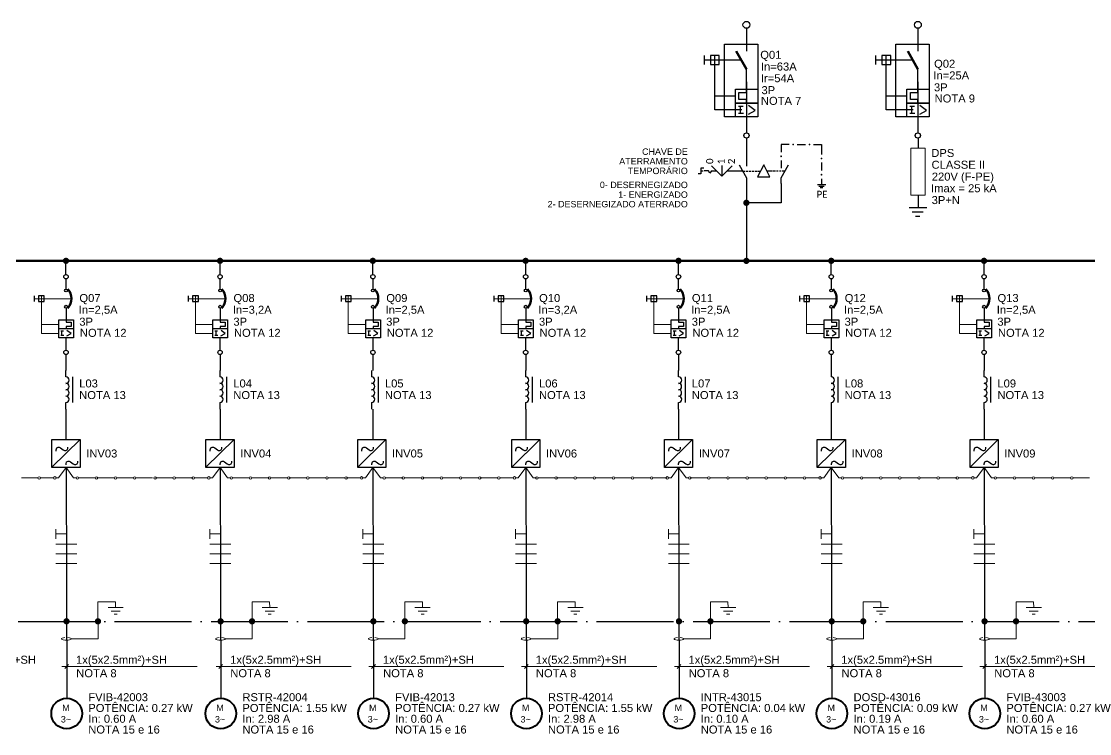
# Model space of a CAD drawing. Header units: inches. Extents: x 8060 to 14805, y -2003 to -1162.
# Drawn here: x 11125.8 to 11459.3, y -1697.2 to -1474.6 of the extents above; entities that cross this region are included whole.
import ezdxf
from ezdxf.enums import TextEntityAlignment as Align

# ---------------------------------------------------------------- set-up
doc = ezdxf.new("R2010")
doc.units = ezdxf.units.IN
doc.header["$MEASUREMENT"] = 0
doc.linetypes.add('ACAD_ISO04W100', pattern=[30, 24, -3, 0, -3])
for name, color, linetype in [('CABOS', 2, 'Continuous'), ('CAIXA DE IDENT.', 6, 'ACAD_ISO04W100'), ('COMPONENTES', 7, 'Continuous'), ('PDF2_AM_8', 7, 'Continuous'), ('PDF2_E-TXT20', 7, 'Continuous'), ('ROTAS', 7, 'Continuous'), ('TEXTO DES.', 2, 'Continuous')]:
    doc.layers.add(name, color=color, linetype=linetype)
doc.styles.add('PDF ArialMT', font='arial.ttf')
doc.styles.add('PDF Calibri', font='calibri.ttf')

# ---------------------------------------------------------------- blocks, each defined once
blk = doc.blocks.new('DISJ. CX. MOLDADA')
at = {"layer": 'COMPONENTES', "lineweight": 30}
for points in [[(6109.63, -961.07), (6109.63, -966.03), (6109.63, -968.14)], [(6096.45, -972.34), (6096.45, -969.58)], [(6108.15, -986.56), (6099.73, -986.56), (6099.73, -969.58)], [(6108.02, -970.94), (6096.45, -970.94)], [(6109.63, -984.4), (6109.63, -983.3), (6107.26, -983.3), (6107.26, -981.14), (6109.63, -981.14), (6109.63, -980.04), (6109.63, -973.77)], [(6109.63, -977.8), (6109.63, -993.76)], [(6106.16, -982.2), (6099.73, -982.2)], [(6107.13, -985.33), (6108.53, -985.33)], [(6107.73, -987.53), (6107.73, -985.33)], [(6110.18, -987.91), (6112.34, -986.73), (6110.23, -985.16)], [(6107.13, -987.53), (6108.66, -987.53)]]:
    blk.add_lwpolyline(points, dxfattribs=at)
for points in [[(6113.15, -988.72), (6102.69, -988.72), (6102.69, -966.03), (6113.15, -966.03)], [(6101.11, -969.58), (6098.35, -969.58), (6098.35, -972.34), (6101.11, -972.34)], [(6106.16, -980.04), (6113.15, -980.04), (6113.15, -984.4), (6106.16, -984.4)], [(6106.16, -984.4), (6113.15, -984.4), (6113.15, -988.72), (6106.16, -988.72)]]:
    blk.add_lwpolyline(points, close=True, dxfattribs=at)
at = {"layer": 'COMPONENTES', "lineweight": 50}
blk.add_lwpolyline([(6109.63, -973.77), (6106.41, -968.14)], dxfattribs=at)
at = {"layer": 'COMPONENTES', "lineweight": 30}
for centre, radius in [((6109.59, -959.94), 1.08), ((6109.59, -994.53), 0.826)]:
    blk.add_circle(centre, radius, dxfattribs=at)
blk = doc.blocks.new('DPS2')
at = {"layer": 'COMPONENTES', "lineweight": 9}
blk.add_lwpolyline([(5544.09, -957.59), (5548.58, -957.59), (5548.58, -972.28), (5544.09, -972.28)], close=True, dxfattribs=at)
at = {"layer": 'COMPONENTES', "lineweight": 30}
for points in [[(5546.34, -972.28), (5546.34, -976.16)], [(5549.13, -976.16), (5543.58, -976.16)], [(5547.99, -977.51), (5544.56, -977.51)], [(5546.93, -978.91), (5545.57, -978.91)]]:
    blk.add_lwpolyline(points, dxfattribs=at)
at = {"layer": 'ROTAS', "lineweight": 30}
blk.add_lwpolyline([(5546.34, -954.48), (5546.34, -957.59)], dxfattribs=at)
blk = doc.blocks.new('Chave de Aterramento')
at = {"layer": 'COMPONENTES'}
h = blk.add_hatch(color=256, dxfattribs=at)
h.dxf.hatch_style = 1
h.paths.add_polyline_path([(5431.9, -972.82, 1), (5433.88, -972.82, 1)])
at = {"layer": 'COMPONENTES', "lineweight": 30}
for p, q in [((5443.73, -959.57), (5443.73, -962)), ((5430.63, -960.92), (5432.89, -964.99)), ((5432.89, -964.99), (5432.89, -974.55))]:
    blk.add_line(p, q, dxfattribs=at)
at = {"layer": 'COMPONENTES'}
blk.add_line((5431.77, -962.97), (5426.74, -962.97), dxfattribs=at)
at = {"layer": 'COMPONENTES', "lineweight": 30}
for points in [[(5432.89, -952.6), (5432.89, -959.57), (5432.89, -961.37)], [(5446.23, -954.59), (5443.73, -954.59), (5443.73, -957.03)], [(5448.77, -954.59), (5451.31, -954.59)], [(5453.85, -954.59), (5456.34, -954.59), (5456.34, -956.54)], [(5456.34, -954.59), (5456.34, -957.68)], [(5456.34, -960.22), (5456.34, -962.76)], [(5419.62, -961.96), (5418.71, -961.96), (5418.71, -963.76), (5417.8, -963.76)], [(5418.71, -962.85), (5419.39, -962.85)], [(5421.95, -962.85), (5421.46, -963.55), (5421.02, -962.85), (5419.7, -962.85)], [(5421.93, -962.85), (5423.45, -962.85)], [(5428.44, -961.3), (5425.23, -964.46), (5421.97, -961.24)], [(5425.23, -961.13), (5425.23, -964.46)], [(5431.77, -962.95), (5432.51, -962.95)], [(5432.83, -962.95), (5433.44, -962.95)], [(5433.76, -962.95), (5434.37, -962.95)], [(5434.69, -962.95), (5435.32, -962.95)], [(5435.62, -962.95), (5436.38, -962.95)], [(5436.55, -962.95), (5437.31, -962.95)], [(5440.07, -962.95), (5439.3, -962.95)], [(5441, -962.95), (5440.24, -962.95)], [(5441.93, -962.95), (5441.29, -962.95)], [(5442.86, -962.95), (5442.25, -962.95)], [(5443.79, -962.95), (5443.18, -962.95)], [(5443.73, -966.78), (5443.73, -964.99), (5445.99, -960.92)], [(5444.85, -962.95), (5444.11, -962.95)], [(5443.73, -966.81), (5443.73, -972.8), (5432.89, -972.8)], [(5455.05, -967.06), (5457.66, -967.06)], [(5456.34, -965.3), (5456.34, -967.06)], [(5455.48, -967.57), (5457.21, -967.57)], [(5455.92, -968.08), (5456.79, -968.08)]]:
    blk.add_lwpolyline(points, dxfattribs=at)
blk.add_lwpolyline([(5436.4, -964.75), (5440.21, -964.75), (5438.31, -960.94)], close=True, dxfattribs=at)
at = {"layer": 'COMPONENTES', "lineweight": 0}
for centre in [(5447.5, -954.59), (5452.58, -954.59), (5443.73, -958.3), (5456.34, -958.95), (5456.34, -964.03)]:
    blk.add_circle(centre, 0.125, dxfattribs=at)
at = {"layer": 'COMPONENTES', "char_height": 2.2, "attachment_point": 4, "rotation": 90, "style": 'PDF Calibri'}
for s, insert in [('0', (5421.44, -960.69)), ('1', (5425.02, -960.79)), ('2', (5428.22, -960.75))]:
    blk.add_mtext(s, dxfattribs=dict(at, insert=insert))
at = {"layer": 'COMPONENTES', "insert": (5454.79, -970.16), "char_height": 2.2, "attachment_point": 4, "style": 'PDF Calibri'}
blk.add_mtext('PE', dxfattribs=at)
blk = doc.blocks.new('Indutância')
at = {"layer": 'COMPONENTES', "lineweight": 30}
for p, q in [((5383.17, -1082.37), (5383.17, -1080.38)), ((5383.17, -1092.39), (5383.17, -1090.37))]:
    blk.add_line(p, q, dxfattribs=at)
blk.add_lwpolyline([(5385.19, -1082.37), (5385.19, -1090.37)], dxfattribs=at)
blk.add_lwpolyline([(5383.12, -1088.36, 1), (5383.12, -1086.35, 1), (5383.12, -1084.34)], format="xyb", dxfattribs=at)
for centre in [(5383.12, -1083.36), (5383.12, -1089.35)]:
    blk.add_arc(centre, 1.01, 270, 90, dxfattribs=at)
blk = doc.blocks.new('Inversor')
at = {"layer": 'COMPONENTES', "lineweight": 30}
for points in [[(5353.2, -1116.54), (5344.42, -1125.13)], [(5345.71, -1120.12), (5345.71, -1119.72), (5345.92, -1119.1), (5346.33, -1118.89), (5346.73, -1118.89), (5347.13, -1119.1), (5347.96, -1119.72), (5348.36, -1119.93), (5348.76, -1119.93), (5349.18, -1119.72), (5349.37, -1119.31), (5349.37, -1118.89)], [(5348.82, -1124.46), (5348.82, -1124.06), (5349.01, -1123.44), (5349.44, -1123.25), (5349.84, -1123.25), (5350.24, -1123.44), (5351.07, -1124.06), (5351.47, -1124.27), (5351.87, -1124.27), (5352.27, -1124.06), (5352.49, -1123.65), (5352.49, -1123.25)]]:
    blk.add_lwpolyline(points, dxfattribs=at)
blk.add_lwpolyline([(5344.42, -1116.54), (5353.2, -1116.54), (5353.2, -1125.22), (5344.42, -1125.22)], close=True, dxfattribs=at)
blk = doc.blocks.new('disjuntor motor')
at = {"layer": 'COMPONENTES', "lineweight": 30}
for points in [[(5611.23, -947.57), (5611.23, -944.35)], [(5601.35, -951.42), (5601.35, -949.64)], [(5611.23, -953.5), (5611.23, -957.14), (5611.23, -957.86), (5612.8, -957.86), (5612.8, -959.25), (5611.23, -959.25), (5611.23, -959.97)], [(5613.52, -959.97), (5608.95, -959.97)], [(5609.56, -960.57), (5610.41, -960.57)], [(5609.92, -961.88), (5609.92, -960.57)], [(5611.42, -962.13), (5612.74, -961.41), (5611.47, -960.44)], [(5609.56, -961.88), (5610.49, -961.88)], [(5611.23, -966.66), (5611.23, -962.79)]]:
    blk.add_lwpolyline(points, dxfattribs=at)
at = {"layer": 'COMPONENTES', "lineweight": 15}
for points in [[(5612.93, -950.53), (5601.35, -950.53)], [(5608.95, -961.37), (5603.49, -961.37), (5603.49, -949.64)], [(5608.95, -958.55), (5603.49, -958.55)]]:
    blk.add_lwpolyline(points, dxfattribs=at)
at = {"layer": 'COMPONENTES', "lineweight": 30}
for points in [[(5604.4, -949.64), (5602.6, -949.64), (5602.6, -951.42), (5604.4, -951.42)], [(5613.52, -957.14), (5613.52, -962.79), (5608.95, -962.79), (5608.95, -957.14)]]:
    blk.add_lwpolyline(points, close=True, dxfattribs=at)
for centre, radius in [((5611.18, -943.64), 0.688), ((5611.18, -947.98), 0.434), ((5611.18, -953.02), 0.434), ((5611.18, -967.31), 0.688)]:
    blk.add_circle(centre, radius, dxfattribs=at)
at = {"layer": 'COMPONENTES', "lineweight": 50}
blk.add_arc((5608.43, -950.5), 4.43, 318.0432, 41.9568, dxfattribs=at)
blk = doc.blocks.new('ATERRAMENTO')
at = {"layer": 'ROTAS'}
h = blk.add_hatch(color=256, dxfattribs=at)
h.dxf.hatch_style = 1
h.paths.add_polyline_path([(6647.54, -699.87, 1), (6649.51, -699.87, 1)])
at = {"layer": 'PDF2_E-TXT20', "lineweight": 9}
blk.add_line((6640.17, -705.36), (6648.56, -705.36), dxfattribs=at)
for points in [[(6654.04, -695.59), (6654, -693.83), (6648.52, -693.83), (6648.56, -705.36)], [(6651.67, -695.59), (6656.44, -695.59)], [(6652.63, -696.65), (6655.48, -696.65)], [(6653.58, -697.68), (6654.53, -697.68)]]:
    blk.add_lwpolyline(points, dxfattribs=at)
for points in [[(6638.21, -704.92), (6637.5, -704.98), (6637.06, -705.19), (6637.17, -705.4)], [(6637.17, -705.4), (6637.28, -705.61), (6637.92, -705.77), (6638.66, -705.77)], [(6638.66, -705.77), (6639.41, -705.77), (6640.05, -705.61), (6640.16, -705.4)], [(6640.16, -705.4), (6640.27, -705.19), (6639.83, -704.98), (6639.11, -704.92)]]:
    blk.add_open_spline(points, degree=3, dxfattribs=at)
blk = doc.blocks.new('MOTOR TRI')
at = {"layer": 'COMPONENTES', "lineweight": 40}
blk.add_circle((6638.76, -725.71), 4.79, dxfattribs=at)
at = {"layer": 'COMPONENTES', "char_height": 2.01, "attachment_point": 4, "style": 'PDF ArialMT'}
for s, insert in [('M', (6637.35, -723.9)), ('3~', (6636.93, -727.52))]:
    blk.add_mtext(s, dxfattribs=dict(at, insert=insert))

msp = doc.modelspace()

# ---------------------------------------------------------------- hatches: boundary and pattern name
at = {"layer": 'ROTAS'}
h = msp.add_hatch(color=256, dxfattribs=at)
h.dxf.hatch_style = 1
h.paths.add_polyline_path([(11138.72, -1549.4, 1), (11140.69, -1549.4, 1)])
h = msp.add_hatch(color=256, dxfattribs=at)
h.dxf.hatch_style = 1
h.paths.add_polyline_path([(11186.83, -1549.4, 1), (11188.8, -1549.4, 1)])
h = msp.add_hatch(color=256, dxfattribs=at)
h.dxf.hatch_style = 1
h.paths.add_polyline_path([(11234.54, -1549.4, 1), (11236.51, -1549.4, 1)])
h = msp.add_hatch(color=256, dxfattribs=at)
h.dxf.hatch_style = 1
h.paths.add_polyline_path([(11282.25, -1549.4, 1), (11284.22, -1549.4, 1)])
h = msp.add_hatch(color=256, dxfattribs=at)
h.dxf.hatch_style = 1
h.paths.add_polyline_path([(11329.96, -1549.4, 1), (11331.94, -1549.4, 1)])
h = msp.add_hatch(color=256, dxfattribs=at)
h.dxf.hatch_style = 1
h.paths.add_polyline_path([(11351.17, -1549.41, 1), (11353.14, -1549.41, 1)])
h = msp.add_hatch(color=256, dxfattribs=at)
h.dxf.hatch_style = 1
h.paths.add_polyline_path([(11377.67, -1549.4, 1), (11379.65, -1549.4, 1)])
h = msp.add_hatch(color=256, dxfattribs=at)
h.dxf.hatch_style = 1
h.paths.add_polyline_path([(11425.38, -1549.4, 1), (11427.36, -1549.4, 1)])
h = msp.add_hatch(color=256, dxfattribs=at)
h.dxf.hatch_style = 1
h.paths.add_polyline_path([(11138.88, -1662.06, 1), (11140.85, -1662.06, 1)])
h = msp.add_hatch(color=256, dxfattribs=at)
h.dxf.hatch_style = 1
h.paths.add_polyline_path([(11186.99, -1662.06, 1), (11188.96, -1662.06, 1)])
h = msp.add_hatch(color=256, dxfattribs=at)
h.dxf.hatch_style = 1
h.paths.add_polyline_path([(11234.7, -1662.06, 1), (11236.67, -1662.06, 1)])
h = msp.add_hatch(color=256, dxfattribs=at)
h.dxf.hatch_style = 1
h.paths.add_polyline_path([(11282.41, -1662.06, 1), (11284.38, -1662.06, 1)])
h = msp.add_hatch(color=256, dxfattribs=at)
h.dxf.hatch_style = 1
h.paths.add_polyline_path([(11330.12, -1662.06, 1), (11332.09, -1662.06, 1)])
h = msp.add_hatch(color=256, dxfattribs=at)
h.dxf.hatch_style = 1
h.paths.add_polyline_path([(11377.83, -1662.06, 1), (11379.8, -1662.06, 1)])
h = msp.add_hatch(color=256, dxfattribs=at)
h.dxf.hatch_style = 1
h.paths.add_polyline_path([(11425.54, -1662.06, 1), (11427.52, -1662.06, 1)])

# ---------------------------------------------------------------- linework, layer by layer
at = {"layer": 'CABOS', "lineweight": 9}
for points in [[(11136.55, -1633.22), (11136.55, -1636.27)], [(11184.66, -1633.22), (11184.66, -1636.27)], [(11232.37, -1633.22), (11232.37, -1636.27)], [(11280.08, -1633.22), (11280.08, -1636.27)], [(11327.79, -1633.22), (11327.79, -1636.27)], [(11375.5, -1633.22), (11375.5, -1636.27)], [(11423.21, -1633.22), (11423.21, -1636.27)], [(11136.55, -1634.75), (11139.81, -1634.75)], [(11184.66, -1634.75), (11187.92, -1634.75)], [(11232.37, -1634.75), (11235.63, -1634.75)], [(11280.08, -1634.75), (11283.34, -1634.75)], [(11327.79, -1634.75), (11331.05, -1634.75)], [(11375.5, -1634.75), (11378.76, -1634.75)], [(11423.21, -1634.75), (11426.47, -1634.75)], [(11136.55, -1637.92), (11143.09, -1637.92)], [(11143.09, -1640.97), (11136.55, -1640.97), (11143.09, -1640.97)], [(11184.66, -1637.92), (11191.2, -1637.92)], [(11191.2, -1640.97), (11184.66, -1640.97), (11191.2, -1640.97)], [(11232.37, -1637.92), (11238.91, -1637.92)], [(11238.91, -1640.97), (11232.37, -1640.97), (11238.91, -1640.97)], [(11280.08, -1637.92), (11286.62, -1637.92)], [(11286.62, -1640.97), (11280.08, -1640.97), (11286.62, -1640.97)], [(11327.79, -1637.92), (11334.33, -1637.92)], [(11334.33, -1640.97), (11327.79, -1640.97), (11334.33, -1640.97)], [(11375.5, -1637.92), (11382.04, -1637.92)], [(11382.04, -1640.97), (11375.5, -1640.97), (11382.04, -1640.97)], [(11423.21, -1637.92), (11429.75, -1637.92)], [(11429.75, -1640.97), (11423.21, -1640.97), (11429.75, -1640.97)], [(11143.09, -1644), (11136.55, -1644), (11143.09, -1644)], [(11191.2, -1644), (11184.66, -1644), (11191.2, -1644)], [(11238.91, -1644), (11232.37, -1644), (11238.91, -1644)], [(11286.62, -1644), (11280.08, -1644), (11286.62, -1644)], [(11334.33, -1644), (11327.79, -1644), (11334.33, -1644)], [(11382.04, -1644), (11375.5, -1644), (11382.04, -1644)], [(11429.75, -1644), (11423.21, -1644), (11429.75, -1644)]]:
    msp.add_lwpolyline(points, dxfattribs=at)
at = {"layer": 'CAIXA DE IDENT.'}
msp.add_lwpolyline([(10884.05, -1455.47), (10884, -1662.07), (11817.39, -1662.07), (11817.44, -1455.47)], close=True, dxfattribs=at)
at = {"layer": 'PDF2_AM_8', "lineweight": 9}
for points in [[(11136.6, -1617.27), (11137.39, -1617.27), (11139.72, -1613.96), (11142.06, -1617.27), (11142.83, -1617.27)], [(11184.72, -1617.27), (11185.5, -1617.27), (11187.83, -1613.96), (11190.18, -1617.27), (11190.94, -1617.27)], [(11232.43, -1617.27), (11233.21, -1617.27), (11235.54, -1613.96), (11237.89, -1617.27), (11238.65, -1617.27)], [(11280.14, -1617.27), (11280.92, -1617.27), (11283.25, -1613.96), (11285.6, -1617.27), (11286.36, -1617.27)], [(11327.85, -1617.27), (11328.63, -1617.27), (11330.96, -1613.96), (11333.31, -1617.27), (11334.07, -1617.27)], [(11375.56, -1617.27), (11376.34, -1617.27), (11378.67, -1613.96), (11381.02, -1617.27), (11381.78, -1617.27)], [(11423.27, -1617.27), (11424.05, -1617.27), (11426.38, -1613.96), (11428.73, -1617.27), (11429.49, -1617.27)]]:
    msp.add_lwpolyline(points, dxfattribs=at)
at = {"layer": 'ROTAS'}
for p, q in [((11352.16, -1531.25), (11352.16, -1549.41)), ((11139.7, -1578.71), (11139.7, -1583.71)), ((11187.82, -1578.71), (11187.82, -1583.71)), ((11235.53, -1578.71), (11235.53, -1583.71)), ((11283.24, -1578.71), (11283.24, -1583.71)), ((11330.95, -1578.71), (11330.95, -1583.71)), ((11378.66, -1578.71), (11378.66, -1583.71)), ((11426.37, -1578.71), (11426.37, -1583.71)), ((11139.7, -1595.71), (11139.7, -1605.28)), ((11187.82, -1595.71), (11187.82, -1605.28)), ((11235.53, -1595.71), (11235.53, -1605.28)), ((11283.24, -1595.71), (11283.24, -1605.28)), ((11330.95, -1595.71), (11330.95, -1605.28)), ((11378.66, -1595.71), (11378.66, -1605.28)), ((11426.37, -1595.71), (11426.37, -1605.28)), ((11139.72, -1613.96), (11139.93, -1686.08)), ((11187.83, -1613.96), (11188.04, -1686.08)), ((11235.54, -1613.96), (11235.75, -1686.08)), ((11283.25, -1613.96), (11283.46, -1686.08)), ((11330.96, -1613.96), (11331.17, -1686.08)), ((11378.67, -1613.96), (11378.88, -1686.08)), ((11426.38, -1613.96), (11426.59, -1686.08))]:
    msp.add_line(p, q, dxfattribs=at)
at = {"layer": 'ROTAS', "lineweight": 60}
msp.add_lwpolyline([(10924.03, -1549.42), (11780.28, -1549.41)], dxfattribs=at)
at = {"layer": 'ROTAS', "lineweight": 30}
for points in [[(11139.7, -1553.67), (11139.7, -1549.4)], [(11187.82, -1553.67), (11187.82, -1549.4)], [(11235.53, -1553.67), (11235.53, -1549.4)], [(11283.24, -1553.67), (11283.24, -1549.4)], [(11330.95, -1553.67), (11330.95, -1549.4)], [(11378.66, -1553.67), (11378.66, -1549.4)], [(11426.37, -1553.67), (11426.37, -1549.4)]]:
    msp.add_lwpolyline(points, dxfattribs=at)
at = {"layer": 'ROTAS', "lineweight": 9}
for points in [[(11125.77, -1617.27), (11129.87, -1617.27), (11130.93, -1617.27)], [(11131.74, -1617.27), (11135.8, -1617.27), (11135.8, -1617.27)], [(11143.63, -1617.27), (11147.74, -1617.27), (11148.8, -1617.27)], [(11149.6, -1617.27), (11153.71, -1617.27), (11154.77, -1617.27)], [(11155.57, -1617.27), (11159.68, -1617.27), (11160.73, -1617.27)], [(11161.54, -1617.27), (11165.65, -1617.27), (11166.7, -1617.27)], [(11167.91, -1617.27), (11172.02, -1617.27), (11173.08, -1617.27)], [(11173.88, -1617.27), (11177.99, -1617.27), (11179.05, -1617.27)], [(11179.85, -1617.27), (11183.91, -1617.27), (11183.91, -1617.27)], [(11191.74, -1617.27), (11195.85, -1617.27), (11196.91, -1617.27)], [(11197.71, -1617.27), (11201.82, -1617.27), (11202.88, -1617.27)], [(11203.68, -1617.27), (11207.79, -1617.27), (11208.85, -1617.27)], [(11209.65, -1617.27), (11213.76, -1617.27), (11214.82, -1617.27)], [(11215.62, -1617.27), (11219.73, -1617.27), (11220.79, -1617.27)], [(11221.59, -1617.27), (11225.7, -1617.27), (11226.76, -1617.27)], [(11227.56, -1617.27), (11231.62, -1617.27), (11231.62, -1617.27)], [(11239.45, -1617.27), (11243.56, -1617.27), (11244.62, -1617.27)], [(11245.42, -1617.27), (11249.53, -1617.27), (11250.59, -1617.27)], [(11251.39, -1617.27), (11255.5, -1617.27), (11256.56, -1617.27)], [(11257.36, -1617.27), (11261.47, -1617.27), (11262.53, -1617.27)], [(11263.33, -1617.27), (11267.44, -1617.27), (11268.5, -1617.27)], [(11269.3, -1617.27), (11273.41, -1617.27), (11274.47, -1617.27)], [(11275.27, -1617.27), (11279.33, -1617.27), (11279.33, -1617.27)], [(11287.16, -1617.27), (11291.27, -1617.27), (11292.33, -1617.27)], [(11293.13, -1617.27), (11297.24, -1617.27), (11298.3, -1617.27)], [(11299.1, -1617.27), (11303.21, -1617.27), (11304.27, -1617.27)], [(11305.07, -1617.27), (11309.18, -1617.27), (11310.24, -1617.27)], [(11311.04, -1617.27), (11315.15, -1617.27), (11316.21, -1617.27)], [(11317.01, -1617.27), (11321.12, -1617.27), (11322.18, -1617.27)], [(11322.98, -1617.27), (11327.04, -1617.27), (11327.04, -1617.27)], [(11334.87, -1617.27), (11338.98, -1617.27), (11340.04, -1617.27)], [(11340.84, -1617.27), (11344.95, -1617.27), (11346.01, -1617.27)], [(11346.81, -1617.27), (11350.92, -1617.27), (11351.98, -1617.27)], [(11352.78, -1617.27), (11356.89, -1617.27), (11357.95, -1617.27)], [(11358.75, -1617.27), (11362.86, -1617.27), (11363.92, -1617.27)], [(11364.72, -1617.27), (11368.83, -1617.27), (11369.89, -1617.27)], [(11370.69, -1617.27), (11374.75, -1617.27), (11374.75, -1617.27)], [(11382.59, -1617.27), (11386.69, -1617.27), (11387.75, -1617.27)], [(11388.55, -1617.27), (11392.66, -1617.27), (11393.72, -1617.27)], [(11394.52, -1617.27), (11398.63, -1617.27), (11399.69, -1617.27)], [(11400.49, -1617.27), (11404.6, -1617.27), (11405.66, -1617.27)], [(11406.46, -1617.27), (11410.57, -1617.27), (11411.63, -1617.27)], [(11412.43, -1617.27), (11416.54, -1617.27), (11417.6, -1617.27)], [(11418.4, -1617.27), (11422.46, -1617.27), (11422.46, -1617.27)], [(11430.3, -1617.27), (11434.4, -1617.27), (11435.46, -1617.27)], [(11436.26, -1617.27), (11440.37, -1617.27), (11441.43, -1617.27)], [(11442.23, -1617.27), (11446.34, -1617.27), (11447.4, -1617.27)], [(11448.2, -1617.27), (11452.31, -1617.27), (11453.37, -1617.27)], [(11454.17, -1617.27), (11458.28, -1617.27), (11459.34, -1617.27)], [(11138.44, -1676.21), (11180.63, -1676.21)], [(11139.32, -1676.84), (11140.49, -1675.55)], [(11186.55, -1676.21), (11228.75, -1676.21)], [(11187.44, -1676.84), (11188.6, -1675.55)], [(11234.26, -1676.21), (11276.46, -1676.21)], [(11235.15, -1676.84), (11236.31, -1675.55)], [(11281.97, -1676.21), (11324.17, -1676.21)], [(11282.86, -1676.84), (11284.02, -1675.55)], [(11329.68, -1676.21), (11371.88, -1676.21)], [(11330.57, -1676.84), (11331.73, -1675.55)], [(11377.39, -1676.21), (11419.59, -1676.21)], [(11378.28, -1676.84), (11379.44, -1675.55)], [(11425.1, -1676.21), (11467.3, -1676.21)], [(11425.99, -1676.84), (11427.15, -1675.55)]]:
    msp.add_lwpolyline(points, dxfattribs=at)
for centre in [(11131.33, -1617.27), (11136.2, -1617.25), (11143.23, -1617.27), (11149.2, -1617.27), (11155.17, -1617.27), (11161.14, -1617.27), (11167.51, -1617.27), (11173.48, -1617.27), (11179.45, -1617.27), (11184.31, -1617.25), (11191.34, -1617.27), (11197.31, -1617.27), (11203.28, -1617.27), (11209.25, -1617.27), (11215.22, -1617.27), (11221.19, -1617.27), (11227.16, -1617.27), (11232.02, -1617.25), (11239.05, -1617.27), (11245.02, -1617.27), (11250.99, -1617.27), (11256.96, -1617.27), (11262.93, -1617.27), (11268.9, -1617.27), (11274.87, -1617.27), (11279.73, -1617.25), (11286.76, -1617.27), (11292.73, -1617.27), (11298.7, -1617.27), (11304.67, -1617.27), (11310.64, -1617.27), (11316.61, -1617.27), (11322.58, -1617.27), (11327.45, -1617.25), (11334.47, -1617.27), (11340.44, -1617.27), (11346.41, -1617.27), (11352.38, -1617.27), (11358.35, -1617.27), (11364.32, -1617.27), (11370.29, -1617.27), (11375.16, -1617.25), (11382.18, -1617.27), (11388.15, -1617.27), (11394.12, -1617.27), (11400.09, -1617.27), (11406.06, -1617.27), (11412.03, -1617.27), (11418, -1617.27), (11422.87, -1617.25), (11429.89, -1617.27), (11435.86, -1617.27), (11441.83, -1617.27), (11447.8, -1617.27), (11453.77, -1617.27)]:
    msp.add_circle(centre, 0.402, dxfattribs=at)

# ---------------------------------------------------------------- block references
at = {"layer": 'CAIXA DE IDENT.'}
for p in [(4501.16, -965.17), (4549.28, -965.17), (4596.99, -965.17), (4644.7, -965.17), (4692.41, -965.17), (4740.12, -965.17), (4787.83, -965.17)]:
    msp.add_blockref('MOTOR TRI', p, dxfattribs=at)
at = {"layer": 'COMPONENTES'}
for name, p in [('DISJ. CX. MOLDADA', (5242.59, -515.7)), ('DISJ. CX. MOLDADA', (5296.11, -515.7)), ('DPS2', (5859.41, -556.63)), ('disjuntor motor', (5528.53, -610.72)), ('disjuntor motor', (5576.64, -610.72)), ('disjuntor motor', (5624.35, -610.72)), ('disjuntor motor', (5672.06, -610.72)), ('disjuntor motor', (5719.77, -610.72)), ('disjuntor motor', (5767.48, -610.72)), ('disjuntor motor', (5815.19, -610.72)), ('Indutância', (5756.53, -503.33)), ('Indutância', (5804.64, -503.33)), ('Indutância', (5851.99, -503.33)), ('Indutância', (5900.11, -503.33)), ('Indutância', (5947.82, -503.33)), ('Indutância', (5995.53, -503.33)), ('Indutância', (6043.24, -503.33)), ('Inversor', (5790.89, -488.74)), ('Inversor', (5839, -488.74)), ('Inversor', (5886.36, -488.74)), ('Inversor', (5934.47, -488.74)), ('Inversor', (5982.18, -488.74)), ('Inversor', (6029.89, -488.74)), ('Inversor', (6077.6, -488.74)), ('ATERRAMENTO', (4501.16, -962.19)), ('ATERRAMENTO', (4549.28, -962.19)), ('ATERRAMENTO', (4596.99, -962.19)), ('ATERRAMENTO', (4644.7, -962.19)), ('ATERRAMENTO', (4692.41, -962.19)), ('ATERRAMENTO', (4740.12, -962.19)), ('ATERRAMENTO', (4787.83, -962.19))]:
    msp.add_blockref(name, p, dxfattribs=at)
at = {"layer": 'ROTAS'}
msp.add_blockref('Chave de Aterramento', (5919.27, -558.45), dxfattribs=at)

# ---------------------------------------------------------------- texts
at = {"layer": 'TEXTO DES.', "style": 'PDF ArialMT'}
for s, p in [('Q01', (11356.49, -1486.27)), ('In=63A', (11356.7, -1489.93)), ('Q02', (11410.77, -1489.05)), ('In=25A', (11410.55, -1492.7)), ('Ir=54A', (11356.69, -1493.58)), ('3P', (11410.73, -1496.43)), ('3P', (11356.87, -1497.31)), ('NOTA 9', (11410.93, -1499.91)), ('NOTA 7', (11356.69, -1500.65)), ('DPS', (11409.89, -1516.94)), ('CLASSE II', (11409.98, -1520.62)), ('220V (F-PE)', (11410.05, -1524.33)), ('Imax = 25 kA', (11409.83, -1527.97)), ('3P+N', (11410.01, -1531.66)), ('Q07', (11143.89, -1562.28)), ('Q08', (11192.01, -1562.28)), ('Q09', (11239.72, -1562.28)), ('Q10', (11287.43, -1562.28)), ('Q11', (11335.14, -1562.28)), ('Q12', (11382.85, -1562.28)), ('Q13', (11430.56, -1562.28)), ('In=2,5A', (11143.68, -1565.94)), ('In=3,2A', (11191.79, -1565.94)), ('In=2,5A', (11239.5, -1565.94)), ('In=3,2A', (11287.21, -1565.94)), ('In=2,5A', (11334.92, -1565.94)), ('In=2,5A', (11382.63, -1565.94)), ('In=2,5A', (11430.34, -1565.94)), ('3P', (11143.86, -1569.67)), ('3P', (11191.97, -1569.67)), ('3P', (11239.68, -1569.67)), ('3P', (11287.39, -1569.67)), ('3P', (11335.1, -1569.67)), ('3P', (11382.81, -1569.67)), ('3P', (11430.52, -1569.67)), ('NOTA 12', (11144.05, -1573.15)), ('NOTA 12', (11192.16, -1573.15)), ('NOTA 12', (11239.87, -1573.15)), ('NOTA 12', (11287.58, -1573.15)), ('NOTA 12', (11335.3, -1573.15)), ('NOTA 12', (11383.01, -1573.15)), ('NOTA 12', (11430.72, -1573.15)), ('L03', (11143.83, -1588.97)), ('L04', (11191.94, -1588.97)), ('L05', (11239.29, -1588.97)), ('L06', (11287.4, -1588.97)), ('L07', (11335.12, -1588.97)), ('L08', (11382.83, -1588.97)), ('L09', (11430.54, -1588.97)), ('NOTA 13', (11143.83, -1592.6)), ('NOTA 13', (11191.94, -1592.6)), ('NOTA 13', (11239.29, -1592.6)), ('NOTA 13', (11287.4, -1592.6)), ('NOTA 13', (11335.12, -1592.6)), ('NOTA 13', (11382.83, -1592.6)), ('NOTA 13', (11430.54, -1592.6)), ('INV03', (11146.02, -1610.86)), ('INV04', (11194.13, -1610.86)), ('INV05', (11241.48, -1610.86)), ('INV06', (11289.59, -1610.86)), ('INV07', (11337.3, -1610.86)), ('INV08', (11385.01, -1610.86)), ('INV09', (11432.72, -1610.86)), ('1x(4x6mm²)+1x(1x6mm²) +SH', (11083.18, -1675.32)), ('1x(5x2.5mm²)+SH', (11142.83, -1675.32)), ('1x(5x2.5mm²)+SH', (11190.95, -1675.32)), ('1x(5x2.5mm²)+SH', (11238.66, -1675.32)), ('1x(5x2.5mm²)+SH', (11286.37, -1675.32)), ('1x(5x2.5mm²)+SH', (11334.08, -1675.32)), ('1x(5x2.5mm²)+SH', (11381.79, -1675.32)), ('1x(5x2.5mm²)+SH', (11429.5, -1675.32)), ('NOTA 8', (11142.9, -1679.53)), ('NOTA 8', (11191.01, -1679.53)), ('NOTA 8', (11238.72, -1679.53)), ('NOTA 8', (11286.43, -1679.53)), ('NOTA 8', (11334.14, -1679.53)), ('NOTA 8', (11381.85, -1679.53)), ('NOTA 8', (11429.56, -1679.53)), ('FVIB-42003 ', (11146.67, -1687.02)), ('RSTR-42004 ', (11194.78, -1687.02)), ('FVIB-42013 ', (11242.49, -1687.02)), ('RSTR-42014 ', (11290.2, -1687.02)), ('INTR-43015 ', (11337.91, -1687.02)), ('DOSD-43016 ', (11385.62, -1687.02)), ('FVIB-43003 ', (11433.33, -1687.02)), ('POTÊNCIA: 0.27 kW', (11146.67, -1690.39)), ('POTÊNCIA: 1.55 kW', (11194.78, -1690.39)), ('POTÊNCIA: 0.27 kW', (11242.49, -1690.39)), ('POTÊNCIA: 1.55 kW', (11290.2, -1690.39)), ('POTÊNCIA: 0.04 kW', (11337.91, -1690.39)), ('POTÊNCIA: 0.09 kW', (11385.62, -1690.39)), ('POTÊNCIA: 0.27 kW', (11433.33, -1690.39)), ('In: 0.60 A', (11146.67, -1693.76)), ('In: 2.98 A', (11194.78, -1693.76)), ('In: 0.60 A', (11242.49, -1693.76)), ('In: 2.98 A', (11290.2, -1693.76)), ('In: 0.10 A', (11337.91, -1693.76)), ('In: 0.19 A', (11385.62, -1693.76)), ('In: 0.60 A', (11433.33, -1693.76)), ('NOTA 15 e 16', (11146.67, -1697.13)), ('NOTA 15 e 16', (11194.78, -1697.13)), ('NOTA 15 e 16', (11242.49, -1697.13)), ('NOTA 15 e 16', (11290.2, -1697.13)), ('NOTA 15 e 16', (11337.91, -1697.13)), ('NOTA 15 e 16', (11385.62, -1697.13)), ('NOTA 15 e 16', (11433.33, -1697.13))]:
    msp.add_text(s, height=2.5, dxfattribs=at).set_placement(p)
for s, p in [('CHAVE DE', (11333.87, -1516.88)), ('ATERRAMENTO', (11333.87, -1519.88)), ('TEMPORÁRIO', (11333.87, -1522.9)), ('0- DESERNEGIZADO', (11333.87, -1527.27)), ('1- ENERGIZADO', (11333.87, -1530.31)), ('2- DESERNEGIZADO ATERRADO', (11333.87, -1533.28))]:
    msp.add_text(s, height=2, dxfattribs=at).set_placement(p, align=Align.BOTTOM_RIGHT)

doc.saveas('drawing.dxf')
